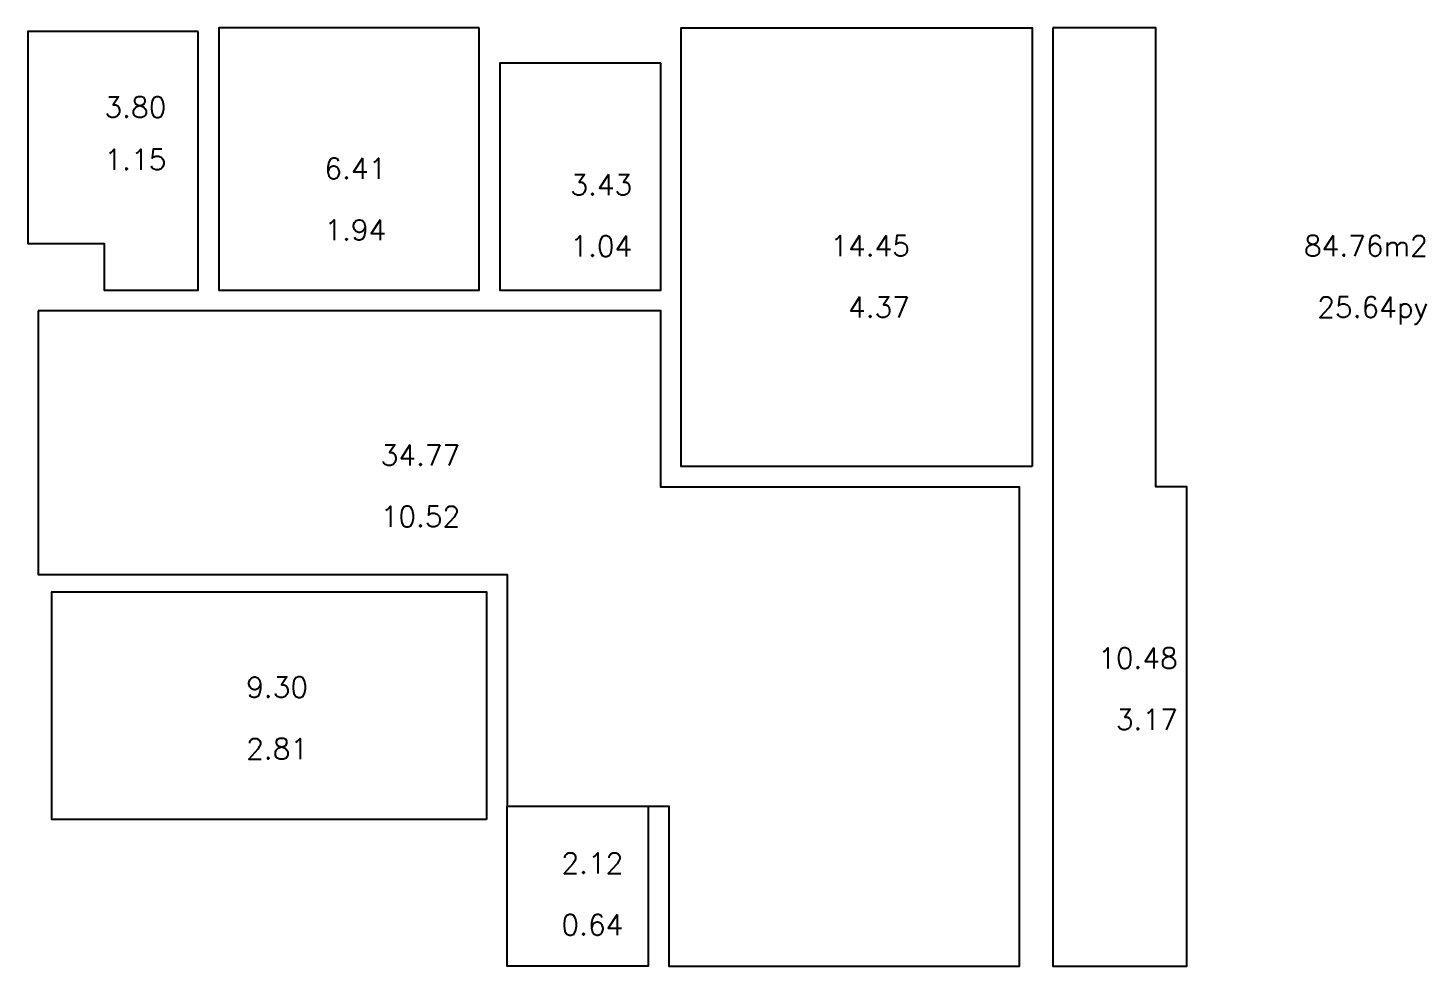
# Model space of a CAD drawing. Header units: inches. Extents: x 69359 to 144970, y -4972 to 56514.
# Drawn here: x 99809 to 113358, y 43952 to 53042 of the extents above; entities that cross this region are included whole.
import ezdxf
from ezdxf.enums import TextEntityAlignment as Align

# ---------------------------------------------------------------- set-up
doc = ezdxf.new("R2010")
doc.units = ezdxf.units.IN
doc.header["$LTSCALE"] = 50
doc.header["$MEASUREMENT"] = 0
doc.layers.add('3.기호.계단선', color=30, linetype='Continuous')
doc.styles.get("Standard").update_dxf_attribs({"font": 'txt.shx', "bigfont": 'whgtxt.shx'})

msp = doc.modelspace()

# ---------------------------------------------------------------- linework, layer by layer
at = {"layer": '3.기호.계단선'}
for points in [[(101458.9, 53007.4), (99808.9, 53007.4), (99808.9, 50952.4), (100548.9, 50952.4), (100548.9, 50502.4), (101458.9, 50502.4), (101458.9, 53007.4)], [(109740.9, 53042.4), (109740.9, 43952.4), (111040.9, 43952.4), (111040.9, 48595.1), (110740.9, 48595.1), (110740.9, 53042.4), (109740.9, 53042.4)], [(99908.9, 50302.4), (99908.9, 47747.4), (104453.9, 47747.4), (104453.9, 45502.4), (106018.9, 45502.4), (106018.9, 43952.4), (109418.9, 43952.4), (109418.9, 48592.4), (105940.9, 48592.4), (105940.9, 50302.4), (99908.9, 50302.4)]]:
    msp.add_lwpolyline(points, dxfattribs=at)
for points in [[(104180.9, 53042.4), (101658.9, 53042.4), (101658.9, 50502.4), (104180.9, 50502.4)], [(109540.9, 48792.4), (106140.9, 48792.4), (106140.9, 53042.4), (109540.9, 53042.4)], [(105940.9, 52702.4), (104380.9, 52702.4), (104380.9, 50502.4), (105940.9, 50502.4)], [(104253.9, 45371.4), (100038.9, 45371.4), (100038.9, 47577.4), (104253.9, 47577.4)], [(104453.9, 45502.4), (105818.9, 45502.4), (105818.9, 43952.4), (104453.9, 43952.4)]]:
    msp.add_lwpolyline(points, close=True, dxfattribs=at)

# ---------------------------------------------------------------- texts
for s, p in [('3.80', (101150.3, 52173.9)), ('1.15', (101150.3, 51667.5)), ('6.41', (103282, 51580.2)), ('3.43', (105665.3, 51423)), ('1.94', (103282, 50984.8)), ('1.04', (105665.3, 50827.6)), ('14.45', (108356.4, 50831.2)), ('84.76m2', (113375.2, 50831.2)), ('4.37', (108356.4, 50235.8)), ('25.64py', (113375.2, 50235.8)), ('34.77', (103998.4, 48803.6)), ('10.52', (103998.4, 48208.2)), ('10.48', (110952, 46836.5)), ('9.30', (102524, 46553.8)), ('3.17', (110952, 46241.1)), ('2.81', (102524, 45958.4)), ('2.12', (105578.9, 44848.1)), ('0.64', (105578.9, 44252.7))]:
    msp.add_text(s, height=200, dxfattribs=at).set_placement(p, align=Align.RIGHT)

doc.saveas('drawing.dxf')
